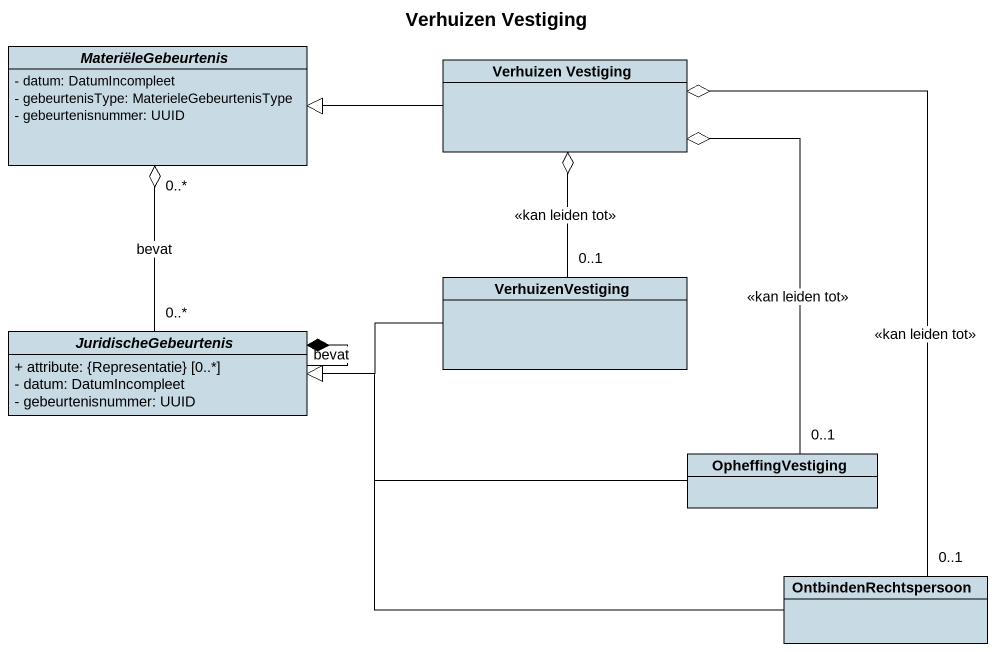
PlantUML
@startuml
title Verhuizen Vestiging
hide circle
hide empty members
skinparam classAttributeIconSize 0
abstract class MateriëleGebeurtenis #C8DAE3 {
  - datum: DatumIncompleet
  - gebeurtenisType: MaterieleGebeurtenisType
  - gebeurtenisnummer: UUID
}
class "Verhuizen Vestiging" as Verhuizen_Vestiging #C8DAE3
class VerhuizenVestiging #C8DAE3
abstract class JuridischeGebeurtenis #C8DAE3 {
  + attribute: {Representatie} [0..*]
  - datum: DatumIncompleet
  - gebeurtenisnummer: UUID
}
class OpheffingVestiging #C8DAE3
class OntbindenRechtspersoon #C8DAE3
Verhuizen_Vestiging -left-|> MateriëleGebeurtenis
VerhuizenVestiging "0..1" -up-o Verhuizen_Vestiging : <<kan leiden tot>>
VerhuizenVestiging -left-|> JuridischeGebeurtenis
JuridischeGebeurtenis "0..*" -up-o "0..*" MateriëleGebeurtenis : bevat
JuridischeGebeurtenis --* JuridischeGebeurtenis : bevat
OpheffingVestiging "0..1" -up-o Verhuizen_Vestiging : <<kan leiden tot>>
OpheffingVestiging -left-|> JuridischeGebeurtenis
OntbindenRechtspersoon "0..1" -up-o Verhuizen_Vestiging : <<kan leiden tot>>
OntbindenRechtspersoon -left-|> JuridischeGebeurtenis
@enduml
